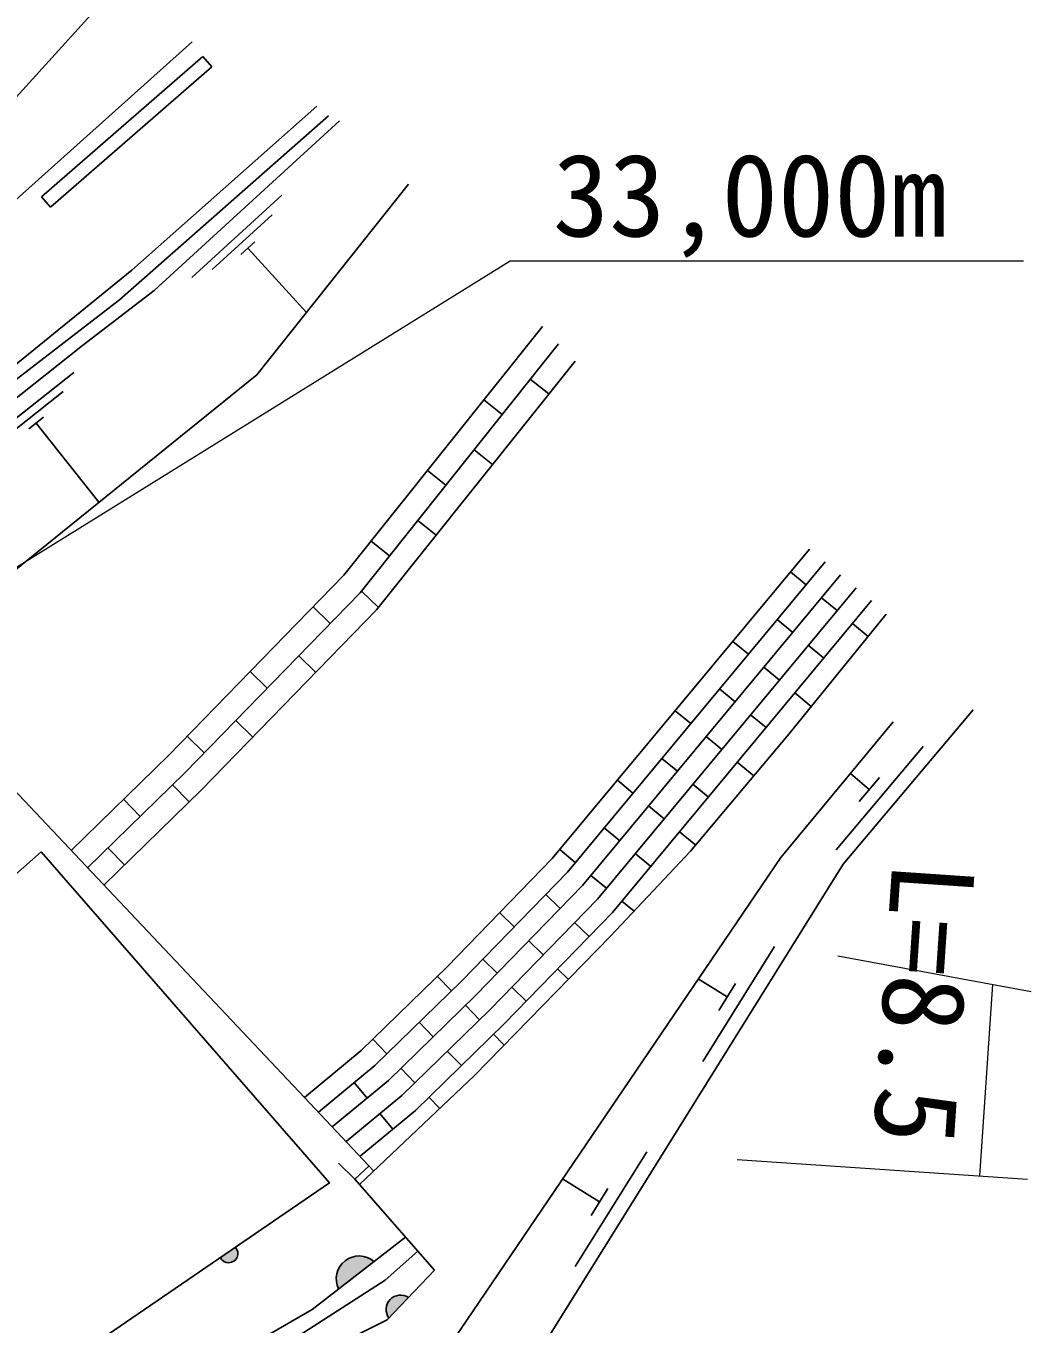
# Model space of a CAD drawing. Units: millimetres at full size, sheet at 1:1000; details may follow other scales. Extents: x 40000 to 680000, y 20000 to 380000.
# Drawn here: x 249013 to 271281, y 262548 to 291314 of the extents above; entities that cross this region are included whole.
import ezdxf
from ezdxf.enums import TextEntityAlignment as Align

# ---------------------------------------------------------------- set-up
doc = ezdxf.new("R2010")
doc.units = ezdxf.units.MM
doc.header["$LTSCALE"] = 1000
for name, color, linetype, lineweight in [('M-BGD', 7, 'Continuous', 25), ('M-STR-HTXT', 7, 'Continuous', 13), ('M-STR-STRC', 7, 'Continuous', 25)]:
    doc.layers.add(name, color=color, linetype=linetype, lineweight=lineweight)
doc.layers.add('M-BMK-HTXT', color=7, linetype='Continuous')
doc.styles.add('ＭＳ ゴシック', font='')
doc.styles.get('ＭＳ ゴシック').set_extended_font_data('MS Gothic')

msp = doc.modelspace()

# ---------------------------------------------------------------- hatches: boundary and pattern name
at = {"layer": 'M-BGD'}
for points in [[(253320, 264022), (253652, 264249, -0.4608), (253619, 263942, -0.4608)], [(255940, 263326), (256723, 263933, 0.82183)], [(257056, 262681), (257486, 263136, 0.84072)]]:
    msp.add_hatch(color=256, dxfattribs=at).paths.add_polyline_path(points)

# ---------------------------------------------------------------- linework, layer by layer
for p, q in [((249357, 287525), (252934, 290635)), ((253131, 290408), (252934, 290635)), ((249554, 287298), (253131, 290408)), ((249554, 287298), (249357, 287525)), ((254680, 287566), (252689, 285742)), ((254470, 287129), (253142, 285914)), ((254082, 286531), (253773, 286247)), ((253928, 286389), (255231, 284966)), ((250075, 283636), (247958, 281959)), ((260596, 283158), (260187, 283484)), ((249834, 283215), (248423, 282097)), ((259564, 282702), (259156, 283027)), ((249405, 282645), (249075, 282385)), ((249240, 282515), (250630, 280760)), ((259350, 281594), (258940, 281920)), ((258317, 281138), (257910, 281462)), ((258103, 280030), (257694, 280356)), ((257071, 279574), (256663, 279898)), ((266297, 278929), (265953, 279215)), ((256824, 278425), (256447, 278792)), ((266984, 278358), (266640, 278644)), ((255754, 278072), (255376, 278439)), ((266001, 277874), (265658, 278160)), ((267673, 277786), (267328, 278072)), ((265019, 277391), (264675, 277677)), ((266689, 277303), (266345, 277589)), ((255434, 276988), (255056, 277355)), ((265706, 276820), (265362, 277105)), ((254358, 276639), (253981, 277006)), ((264723, 276336), (264380, 276622)), ((266412, 276234), (266050, 276534)), ((254038, 275555), (253661, 275922)), ((263740, 275853), (263397, 276138)), ((265411, 275765), (265067, 276050)), ((252963, 275206), (252586, 275574)), ((264428, 275281), (264084, 275567)), ((266961, 273054), (268893, 275350)), ((263445, 274798), (263101, 275083)), ((265136, 274693), (264772, 274996)), ((267697, 274395), (267279, 274747)), ((252627, 274119), (252258, 274497)), ((262462, 274314), (262119, 274600)), ((264133, 274226), (263789, 274512)), ((267472, 274127), (267923, 274663)), ((251542, 273798), (251174, 274176)), ((263150, 273743), (262806, 274029)), ((262167, 273259), (261823, 273545)), ((263851, 273161), (263494, 273457)), ((251195, 272723), (250827, 273100)), ((261184, 272776), (260841, 273061)), ((262855, 272688), (262511, 272974)), ((261872, 272204), (261528, 272490)), ((260848, 271758), (260528, 272069)), ((262486, 271695), (262216, 271919)), ((259831, 271352), (259510, 271663)), ((261490, 271135), (261169, 271446)), ((260472, 270729), (260152, 271040)), ((264011, 268364), (265598, 270911)), ((259455, 270323), (259134, 270635)), ((261031, 270186), (260793, 270417)), ((258440, 269932), (258128, 270253)), ((264550, 269796), (263909, 270195)), ((260096, 269700), (259775, 270012)), ((264365, 269499), (264735, 270093)), ((259063, 269292), (258752, 269612)), ((258035, 268915), (257723, 269235)), ((259609, 268731), (259375, 268971)), ((257007, 268538), (256695, 268858)), ((258659, 268274), (258347, 268594)), ((257630, 267897), (257318, 268217)), ((256570, 267556), (256284, 267899)), ((256723, 265939), (255186, 267568)), ((258184, 267328), (257942, 267577)), ((257141, 266868), (256855, 267212)), ((261181, 263822), (262767, 266368)), ((256299, 265759), (255941, 266114)), ((261720, 265254), (260902, 265763)), ((261534, 264957), (261905, 265551))]:
    msp.add_line(p, q, dxfattribs=at)
for points in [[(255461, 289538), (251355, 285903), (245511, 281152), (237976, 275576)], [(255716, 289319), (251085, 285241), (238204, 275317)], [(238372, 275126), (245405, 280380), (250269, 284233), (251853, 285448), (255963, 289213)], [(236221, 263229), (240650, 272918), (246660, 277557), (254131, 283584), (257490, 287805)], [(250013, 273044), (252176, 275153), (256058, 279140), (260454, 284655)], [(250370, 272654), (252533, 274764), (256415, 278751), (260810, 284266)], [(250738, 272277), (252901, 274387), (256783, 278373), (261178, 283888)], [(255186, 267568), (256443, 268613), (258343, 270462), (260675, 272862), (266374, 279722)], [(255493, 267242), (256742, 268281), (258660, 270146), (261008, 272563), (266718, 279437)], [(255800, 266916), (257042, 267948), (258976, 269830), (261340, 272264), (267062, 279151)], [(256108, 266591), (257341, 267615), (259292, 269514), (261673, 271965), (267406, 278865)], [(256415, 266265), (257640, 267283), (259608, 269198), (262006, 271666), (267749, 278580)], [(256405, 265637), (258949, 268055), (261965, 271141), (263739, 273028), (265912, 275618), (268072, 278276)], [(243295, 242786), (243798, 240410), (249362, 251884), (256101, 257965), (260425, 261999), (267116, 272739), (269997, 276161)], [(268230, 275894), (265736, 272887), (258500, 262223), (254560, 259354)], [(255186, 267568), (248103, 275066), (246218, 273166), (243518, 269636), (238174, 274952)], [(240241, 254052), (244796, 258189), (255737, 265676), (249347, 273010), (243787, 268097), (242968, 269507), (237848, 274667)], [(253116, 260698), (257015, 262638), (258063, 263745), (256299, 265759), (256616, 266052)], [(257422, 264476), (255352, 262870), (249926, 259734)], [(253287, 261407), (255069, 262295), (256969, 263522), (257698, 264161)]]:
    msp.add_lwpolyline(points, dxfattribs=at)
for centre, radius, start, end in [((253504, 264110), 203, 205.4218, 43.3451), ((256392, 263552), 505, 48.9746, 206.6328), ((257310, 262871), 318, 56.4488, 216.6665)]:
    msp.add_arc(centre, radius, start, end, dxfattribs=at)
at = {"layer": 'M-STR-HTXT'}
for p, q in [((267004, 270709), (271281, 269914)), ((270429, 270073), (270142, 265833)), ((264773, 266197), (271202, 265761))]:
    msp.add_line(p, q, dxfattribs=at)
msp.add_lwpolyline([(271111, 286098), (259744, 286098), (244437, 276612), (236376, 271626)], dxfattribs=at)
at = {"layer": 'M-STR-STRC'}
msp.add_line((233196, 272514), (252460, 293784), dxfattribs=at)
msp.add_lwpolyline([(236646, 278282), (242547, 282543), (248360, 287084), (252696, 290964)], dxfattribs=at)

# ---------------------------------------------------------------- texts
at = {"layer": 'M-BMK-HTXT', "style": 'ＭＳ ゴシック'}
msp.add_text('県道鹿野夜市線', height=1833, rotation=38.681, dxfattribs=at).set_placement((244256, 289710), align=Align.MIDDLE_CENTER)
at = {"layer": 'M-STR-HTXT', "style": 'ＭＳ ゴシック'}
msp.add_text('33,000m', height=1833, dxfattribs=at).set_placement((260685, 286098), align=Align.BOTTOM_LEFT)
msp.add_text('L=8.5', height=1833, rotation=266.116, dxfattribs=at).set_placement((267662, 272867), align=Align.BOTTOM_LEFT)

doc.saveas('drawing.dxf')
